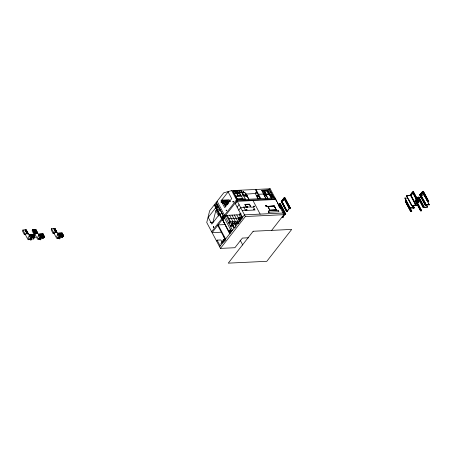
<?xml version="1.0" encoding="UTF-8"?>
<svg xmlns="http://www.w3.org/2000/svg" width="452" height="452" viewBox="0 0 452 452"><rect width="100%" height="100%" fill="white"/><g stroke="black" fill="none" stroke-linecap="round" stroke-linejoin="round"><path stroke-width="0.68" d="M230.848 232.701L229.373 232.769L222.751 219.892M242.967 191.767L243.232 191.456L243.436 191.936M255.679 193.044L256.018 192.767M256.143 192.868L255.922 193.241M33.442 234.418L32.781 234.916L30.397 235.13L29.612 236.136L26.256 229.853L22.916 230.011L22.6 231.288L24.38 234.644M26.233 229.955L25.041 230.011L26.256 232.311L27.448 232.255L26.256 229.853M42.996 233.966L42.33 234.458L39.945 234.678L39.16 235.684L35.81 229.396L32.465 229.559L32.154 230.836L33.928 234.192L35.262 234.136M35.81 231.853L37.002 231.797L35.81 229.396M62.099 233.057L61.432 233.548L59.048 233.769L58.263 234.774L54.912 228.486L51.568 228.65L51.257 229.927L53.031 233.283L54.641 233.204M54.912 228.486L53.692 228.65M212.96 222.22L215.813 210.672L217.158 210.604M237.04 193.665L237.854 195.343L240.509 195.145L239.566 193.439L236.972 193.637C236.803 196.185 242.628 196.157 239.566 193.439M243.204 191.959L243.504 191.834M411.653 205.705L415.834 204.993L411.653 205.705L406.591 195.823L410.682 195.264L416.134 205.536L416.343 205.264L411.122 195.411L409.992 195.23M406.501 195.97L410.682 195.264M416.207 200.456L421.648 210.649L420.772 210.655L415.557 200.801L417.919 197.773L423.134 207.626L427.671 206.897L426.383 204.462M416.145 200.535L421.541 210.728L420.563 210.92L415.168 200.728L417.947 197.168L423.49 207.609L427.671 206.897M28.261 233.791L27.493 232.334L26.295 232.39L27.069 233.848L28.312 233.729L24.967 233.887L24.368 234.656L25.707 234.594M29.267 235.532L30.064 234.509L33.454 234.345M29.318 235.582L30.103 234.577L33.414 234.368L35.07 237.424L31.691 237.582L30.064 234.509M29.126 239.43L30.324 237.899L31.612 237.837L31.244 235.741L29.431 235.848L27.984 237.735L29.126 239.43L30.414 239.368L31.612 237.837M33.923 234.198L34.521 233.435L37.861 233.277L36.623 233.396L34.544 229.458M33.612 234.673L30.233 234.825L29.431 235.848L30.324 237.899M30.759 238.351L31.403 239.566L30.804 240.328L30.182 239.164M30.843 239.074L33.561 238.95L34.94 237.181M39.799 234.368L37.539 237.283L38.674 238.972L39.968 238.91L41.16 237.379L40.799 235.283L38.985 235.39M38.674 238.972L39.872 237.441L41.16 237.379M41.115 236.888L40.324 237.899L40.951 239.108L40.352 239.876L39.736 238.707M43.166 234.221L39.782 234.368M40.397 238.622L43.109 238.492L44.494 236.724M53.025 233.288L53.624 232.526L56.963 232.368L55.726 232.486L53.72 228.542M57.918 234.164L58.72 233.142L62.11 232.983L63.721 236.057L60.348 236.221L58.72 233.142M62.274 233.294L58.884 233.458L56.641 236.373L57.777 238.063L58.975 236.532L60.263 236.469L59.901 234.373L58.088 234.481M60.218 235.972L59.427 236.989L60.054 238.198L59.455 238.967L58.839 237.797M60.263 236.469L59.071 238.001L57.777 238.063M59.5 237.712L62.212 237.582L63.596 235.814M271.449 230.622L283.907 214.672L270.194 188.783L231.656 190.614L223.734 192.818L209.638 210.818L206.75 222.52L220.457 248.402L234.882 247.719L242.413 238.068L248.696 237.769M216.666 203.338L215.022 205.445L221.938 218.502L223.655 216.395L221.768 212.824L220.124 214.932L222.011 218.502M215.355 205.931L217.005 203.824L217.57 204.903L215.926 207.01M215.971 207.089L217.615 204.982L218.209 206.101L216.564 208.208L215.406 205.869M220.18 209.83L219.299 210.977L217.401 207.265M224.537 204.394L227.802 204.315M224.576 204.473L227.848 204.389M236.091 192.885L235.526 191.727L237.249 191.642L237.893 192.863M218.768 214.299L219.079 214.519M237.215 191.682L235.498 191.767M221.729 212.745L220.079 214.853L216.604 208.282L218.248 206.18L221.723 212.745M236.972 193.637L237.933 195.264M235.334 196.631L236.306 196.982L235.543 197.021L235.334 196.631L236.136 196.547L236.306 196.982M213.259 226.842L213.553 226.537L213.762 226.921C213.468 227.836 213.039 226.175 213.519 227.232M226.147 210.344L226.441 210.033L226.644 210.423C226.356 211.333 225.927 209.671 226.407 210.728M232.904 201.688L233.164 202.072L233.198 201.377L233.164 202.072L233.407 201.767M213.463 227.232L213.762 226.921M226.35 210.728L226.644 210.423M223.231 215.587L221.474 217.966L223.277 215.666M211.621 231.712L236.526 199.818L275.07 197.987M275.556 198.908L237.017 200.744L212.112 232.639L221.723 232.181M229.949 233.774L222.599 219.977L224.271 217.83M222.599 219.977L224.378 217.813M225.305 216.717L226.35 215.378L239.153 214.768L239.899 213.813L241.046 213.762M275.867 199.496L237.328 201.326L235.385 203.818L242.543 217.344M246.08 194.111L255.352 193.49L258.013 198.982M237.136 207.129L239.08 204.637M246.12 195.919L246.634 196.247M246.334 196.253C245.402 195.36 246.899 196.886 246.368 195.953M246.413 196.208L246.272 195.959M247.012 196.23L246.809 195.84L247.012 196.23L246.216 196.309M239.543 221.288L229.729 221.751L228.678 223.096L239.091 222.599M238.758 210.191L240.701 207.705L246.334 207.434L244.713 204.372L249.487 204.14L251.114 207.208L253.499 207.095L255.047 210.01L242.249 210.621M229.543 223.051L230.588 221.712L227.215 215.338M216.491 240.91L217.09 240.142L220.909 239.961L222.147 242.3M248.888 199.417L246.233 193.919M243.831 206.7L244.419 207.072M231.927 222.938L232.972 221.599L229.599 215.225M238.758 223.395L232.017 223.717L230.226 226.011L233.594 225.853M238.159 223.576L232.096 223.864L230.305 226.158L233.673 226M246.368 206.677L246.606 207.022L247.752 206.971L247.549 206.581L246.368 206.677L246.606 207.022M246.747 206.66L246.99 207.005M232.034 225.717L232.786 224.763M234.317 222.825L235.362 221.486L231.989 215.112M247.549 206.581L247.719 207.016M238.323 218.988C242.73 223.881 235.995 219.152 239.577 217.604C242.611 224.051 239.498 214.508 238.419 218.915L239.82 221.135M256.708 195.411L257.889 195.315L258.092 195.699L256.911 195.801L256.742 195.366L257.03 195.744M256.815 195.411L257.504 195.332L257.674 195.767L257.307 195.433M228.825 231.548L230.921 228.87M228.876 231.644L230.565 229.486M256.911 195.801L257.256 195.693M246.154 209.982L245.984 209.547L246.752 209.508L246.956 209.897L246.154 209.982L246.498 209.869M257.329 195.739L257.126 195.349M246.216 209.886L246.057 209.592L246.752 209.508M257.889 195.315L258.092 195.699M246.538 209.965L246.368 209.53L246.572 209.92M257.6 195.716L257.064 195.445M236.707 222.712L237.752 221.373L234.373 214.999M246.956 209.897L246.713 209.558M221.785 242.17L223.593 239.859L225.621 239.758M220.723 243.961L222.22 242.046L223.989 241.961M229.373 232.769L231.141 230.622L229.469 232.769L222.695 219.971M228.102 218.689L240.905 218.079L241.65 217.124M231.102 230.723L229.424 232.87L230.825 232.803M242.639 216.988L239.594 220.813L240.549 219.593M219.582 246.747L244.487 214.853L283.031 213.022M239.645 221.135L240.713 219.774M220.457 248.402L245.363 216.508L283.907 214.672M253.86 206.225L254.103 206.564M253.685 206.632L254.482 206.547L254.278 206.157L253.515 206.197L253.685 206.632L254.448 206.592L254.278 206.157M253.306 209.242L254.312 209.547L254.103 209.157L253.306 209.242L253.549 209.587M265.55 198.807L265.849 198.422L263.533 194.044L258.516 194.287M265.923 205.965L266.64 205.931M266.895 206.417L266.527 205.344L266.968 206.168M266.985 206.304C265.691 207.208 264.77 203.66 266.075 206.112M267.612 206.383L274.387 205.948L276.358 209.954M267.759 206.474L274.347 206.05L276.212 209.864M268.544 206.372L268.793 206.717M268.375 206.779L269.934 206.66L268.375 206.779L268.205 206.344L268.409 206.733M269.697 206.315L269.9 206.705M269.674 210.276L276.302 209.751M268.776 212.005C267.748 211.66 269.674 212.807 268.742 212.05M267.776 206.457L274.387 205.948M278.658 204.779L279.641 203.75L285.11 213.999L282.692 217.09L285.042 213.949L284.641 214.225L279.421 204.372L279.76 204.355M287.591 211.508L286.608 211.7L281.212 201.507L283.992 197.948L289.579 208.129L287.043 211.287L289.647 208.186L284.494 198.456L283.963 198.558L289.184 208.406L290.325 208.061L284.929 197.863L290.325 208.061M278.675 204.993L279.641 203.75M281.212 201.507L284.184 197.936M278.635 205.377L279.624 204.101L280.296 204.067M278.551 205.818L280.285 204.146M281.878 201.558L284.302 198.456L284.879 198.428M278.573 205.869L280.387 203.682L285.788 213.875L285.579 214.141L280.195 203.875M281.935 201.564L284.929 197.863M279.15 205.298L279.765 204.27M284.777 198.332L284.167 198.287L281.602 201.581L282.082 201.547L284.093 198.97M282.455 201.524L283.263 200.49M286.608 211.7L287.15 211.417L281.856 201.422M289.184 208.406L289.647 208.186M289.517 208.395L283.992 197.948M282.946 217.514L283.155 217.242L282.065 217.519L283.048 217.322M287.071 210.253L287.489 211.7M412.224 205.394L413.557 207.931L409.924 207.892L404.913 198.004L411.8 211.084L410.653 211.429L405.258 201.236L406.065 200.196M405.613 201.163L406.58 201.23M410.1 195.422L412.642 192.168L413.309 192.134M406.427 200.23L405.619 201.259L406.224 201.196M410.111 195.349L412.586 192.343L413.156 192.315M406.003 201.163L411.591 211.35M413.326 191.789L418.705 202.242L418.914 201.971L413.326 191.789L418.914 201.971M410.162 195.445L410.732 195.417L413.518 191.778M410.789 195.428L412.761 192.908M411.122 195.411L413.094 192.891M423.592 200.208L426.083 204.914L425.106 205.106L419.71 194.914L422.682 191.343L427.959 201.688L428.626 201.654L423.23 191.462M415.168 200.728L416.326 199.479M417.173 198.394L418.14 197.157L423.586 207.457M419.71 194.914L420.868 193.665M421.716 192.58L422.682 191.343M422.795 191.942L420.1 194.987L420.789 194.914L422.857 192.264M418.84 197.089L424.072 207.547L424.281 207.276L418.84 197.089L424.281 207.276M420.433 194.97L423.428 191.269L428.824 201.462L428.615 201.733L427.677 201.812L422.462 191.959M420.586 194.908L423.428 191.269M423.275 191.733L422.665 191.688M418.428 198.162L416.405 200.75L415.834 200.773L418.258 197.671L418.778 197.547M423.371 191.829L422.795 191.857L420.377 194.959L420.948 194.931L422.97 192.349M411.8 211.084L410.653 211.429L405.258 201.236M412.038 205.705L413.286 208.061L413.54 207.79L412.145 205.626M412.586 192.343L417.829 202.242L418.083 201.976L412.687 191.784L409.845 195.422M412.535 191.97L418.083 201.976M411.439 211.135L406.173 201.1M413.286 208.061L414.371 207.784L413.1 205.389M418.721 201.982L417.936 202.168M414.371 207.784L413.829 208.073L412.546 205.558M423.134 207.626L424.083 207.474M425.106 205.106L425.648 204.824L420.354 194.823M427.677 201.812L428.078 201.535M421.106 210.638L415.812 200.637M420.326 194.863L425.648 204.824M428.038 201.761L422.49 191.349M421.648 210.649L421.394 210.92L415.998 200.728M424.01 200.716L426.191 204.835L425.982 205.101M223.943 239.939L223.723 239.622A0.61 0.401 88.8 0 0 223.152 240.317M229.401 232.447L231.051 230.56M426.179 198.631L429.259 204.863L425.761 204.666L420.609 194.936L424.247 194.981L425.535 197.417M409.924 207.892L413.557 207.931M425.761 204.666L429.4 204.711M256.199 193.157L255.849 193.207M223.921 239.967L223.328 239.763L223.22 240.52M255.713 192.789L256.182 193.117M268.867 189.151L270.194 188.783M418.433 197.727L421.157 197.355M419.015 197.784L421.061 197.501M239.577 217.604L240.899 219.751M261.697 190.416L269.799 190.032M236.113 192.834L237.735 192.755L237.193 191.733M262.499 191.778L264.307 191.767L264.928 192.947L263.16 193.032M270.562 191.473L267.81 191.524L267.087 190.162M263.205 193.106L264.968 193.027L265.595 194.202L263.827 194.287M271.285 192.834L268.573 192.964L267.85 191.603M271.324 192.914L268.612 193.038L269.386 194.501M263.866 194.366L265.635 194.281L267.77 198.321M235.548 196.128L243.668 195.739M265.838 194.671L272.172 194.366M265.968 194.761L269.358 194.603L271.24 198.151M269.386 194.659L272.098 194.529L272.663 195.592L269.951 195.722M264.414 195.546L266.256 195.456M264.454 195.62L266.375 195.53M269.991 195.795L272.703 195.665L273.177 196.563L270.465 196.693M270.505 196.773L273.217 196.643L273.731 197.614L271.019 197.744M242.826 198.773L237.266 199.038L235.803 196.275M242.871 198.852L237.311 199.117L237.65 199.761M221.463 200.163L229.141 199.795L230.113 201.632M243.006 199.112L245.3 199.004M221.073 200.66L229.317 200.264L229.955 201.485M220.977 201.982L229.898 201.558M233.198 201.377L233.345 201.773M221.017 202.061L229.938 201.637M222.407 203.168L228.514 202.875L227.186 200.366M222.446 203.247L228.554 202.954M418.123 197.507L418.789 197.473L416.247 200.728L415.58 200.761L418.253 197.761L417.919 197.773M417.829 202.242L418.705 202.242M269.731 210.152L276.449 209.841M416.343 205.264L415.196 205.615L416.134 205.536M287.122 211.457L287.698 211.429M425.62 204.863L426.191 204.835M268.985 212.395L268.398 212.022M226.362 216.073L225 216.135L232.469 230.249M223.655 216.395L216.186 202.434M284.918 214.101L285.591 214.067M284.641 214.225L285.003 214.169L279.455 203.762M239.294 218.44L240.108 219.847M34.589 229.559L35.781 229.503M210.157 222.356L212.875 222.226M54.912 230.944L56.104 230.887M35.849 231.932L37.041 231.876L37.815 233.339M54.952 231.023L56.144 230.966M231.961 224.039L237.351 223.78M234.577 223.938L236.486 223.847M225.017 224.576L218.152 224.904L225.621 239.018M43.008 233.893L39.618 234.051L38.816 235.074L39.652 234.125L41.618 234.599M58.726 233.159L62.071 233M30.996 236.125L34.222 235.972M40.55 235.667L43.776 235.515M62.879 234.605L59.653 234.757L58.969 233.464M233.916 227.576L235.492 227.503M31.73 237.503L34.951 237.345L33.454 234.678M41.279 237.046L44.505 236.893L43.002 234.226M31.403 239.566L28.058 239.724L22.916 230.011M40.951 239.108L37.606 239.266L32.465 229.559M60.054 238.198L56.709 238.357L51.568 228.65M225.61 240.08L223.746 240.17L225.011 240.159M239.876 221.062L238.379 218.915M243.385 191.925L243.012 191.704M420.609 194.936L422.705 195.055M404.913 198.004L407.71 198.162M60.721 233.69L58.754 233.215L57.754 234.498L58.048 235.051M32.064 235.051L30.103 234.577M243.187 191.512L243.464 191.834M239.52 221.559L239.701 221.847M423.168 191.541L428.615 201.733M428.293 203.038L429.259 204.863M426.609 205.225L427.575 207.05M420.75 194.784L425.903 204.513M420.688 194.722L422.97 199.033M420.021 194.75L425.417 204.942M419.897 194.902L421.484 197.903M422.123 199.1L425.298 205.095M413.128 192.354L418.371 202.253L417.394 200.405M413.806 193.637L416.089 197.942M412.478 192.049L417.874 202.242M415.478 200.564L420.874 210.762M415.36 200.722L420.755 210.914M410.585 195.417L415.738 205.146M412.913 205.4L414.179 207.796M412.817 205.598L414.06 207.948M408.614 199.236L411.105 203.942M406.591 195.823L411.744 205.553M405.512 200.965L410.908 211.163M405.455 201.044L410.851 211.237M284.732 198.061L290.133 208.253L289.461 208.282L284.065 198.089M284.675 198.134L290.116 208.327M282.082 201.547L287.235 211.282M281.523 201.349L286.918 211.542M281.404 201.502L286.8 211.694M275.019 198.371L276.607 201.372M277.24 202.569L280.415 208.57L278.641 205.581M274.104 198.016L269.833 189.947L261.657 190.337L265.929 198.405M267.008 190.162L269.307 194.501M274.268 206.146L276.228 209.847M263.618 190.326L267.85 198.315M263.544 190.332L264.262 191.693M267.85 206.361L269.81 210.056M267.703 206.27L269.765 210.157M266.013 205.846L266.268 206.338M255.962 189.461L260.838 198.665M255.295 189.49L260.166 198.694M260.07 198.699L258.906 196.501L257.092 196.586L258.256 198.784M256.973 195.45L257.126 195.739M252.99 200.581L260.154 214.107M246.967 195.823L248.849 199.23M243.594 195.744L241.995 192.727L234.029 193.106L235.628 196.123M245.504 199.388L243.696 195.976L247.137 195.812L243.752 195.897L241.04 190.772L232.921 191.156L235.633 196.281L241.362 196.01L243.21 199.496M239.221 190.936L240.176 192.733M239.148 190.942L240.097 192.738M237.283 191.032L238.311 192.823M235.526 191.727L236.17 192.942M243.95 207.547L245.492 210.468M234.899 191.145L235.848 192.942M234.82 191.145L235.769 192.942M235.729 196.275L237.577 199.767M231.656 190.614L237.017 200.744M237.328 201.326L245.363 216.508M239.899 213.813L242.283 218.322M239.153 214.768L240.905 218.079M236.763 214.886L240.136 221.26M227.26 200.36L228.588 202.875M224.853 200.473L226.181 202.988M226.226 203.061L227.17 204.846M222.525 200.586L225.78 206.733M222.446 200.592L225.791 206.909M234.78 223.847L236.046 226.249M232.39 223.96L234.294 227.559M232.006 223.977L234.125 228.124M240.153 240.108L242.752 245.018M226.35 215.378L229.729 221.751M217.113 201.247L224.508 215.214M224.068 217.322L231.543 231.435M214.242 204.925L221.638 218.887M215.813 210.672L218.695 216.112M223.74 236.577L225.35 239.617M217.734 225.441L225.203 239.549M223.593 239.859L224.367 241.317M217.09 240.142L220.18 245.984M62.19 233.311L63.608 235.984L60.297 235.972M62.11 233.317L63.523 235.989M61.918 233.322L63.427 235.989M61.822 233.328L63.235 236M61.726 233.334L63.139 236.006M61.63 233.339L63.043 236.012M61.534 233.345L62.947 236.012M61.438 233.351L62.851 236.017M61.342 233.351L62.76 236.023M61.246 233.356L62.664 236.029M61.15 233.362L62.568 236.034M61.06 233.368L62.472 236.04M60.963 233.373L62.376 236.04M60.867 233.373L62.28 236.046M60.675 233.385L62.184 236.051M60.579 233.39L61.992 236.063M60.483 233.396L61.896 236.063M60.387 233.396L61.805 236.068M60.291 233.401L61.709 236.074M60.195 233.407L61.613 236.08M60.105 233.413L61.517 236.085M60.009 233.418L62.212 237.582M59.913 233.418L61.325 236.091M59.817 233.424L61.229 236.097M59.72 233.43L61.133 236.102M59.528 233.441L61.037 236.108M59.432 233.441L60.845 236.113M59.336 233.447L60.754 236.119M59.24 233.452L60.658 236.125M59.144 233.458L60.562 236.13M59.054 233.464L60.466 236.13M54.839 228.492L56.918 232.43M54.743 228.497L56.799 232.373M54.652 228.503L56.703 232.379M54.556 228.503L56.607 232.384M54.364 228.514L56.511 232.384M54.268 228.52L56.319 232.396M54.172 228.526L56.223 232.401M54.076 228.526L56.133 232.407M53.98 228.531L56.037 232.413M53.884 228.537L55.941 232.413M53.788 228.542L55.845 232.418M42.912 234.232L44.324 236.899M42.816 234.238L44.228 236.904M42.72 234.238L44.132 236.91M42.624 234.243L44.036 236.916M42.528 234.249L43.94 236.921M42.431 234.255L43.844 236.921M42.335 234.26L43.748 236.927M42.239 234.26L43.658 236.933M42.143 234.266L43.561 236.938M42.047 234.272L43.465 236.944M41.861 234.283L43.369 236.95M41.765 234.283L43.177 236.955M41.669 234.289L43.081 236.961M41.573 234.294L42.985 236.967M41.477 234.3L42.889 236.972M41.381 234.305L42.793 236.972M41.285 234.305L42.697 236.978M41.188 234.311L42.607 236.984M41.092 234.317L42.511 236.989M40.996 234.322L42.415 236.995M40.906 234.328L43.109 238.492M40.81 234.328L42.222 237.001M40.618 234.339L42.126 237.006M40.522 234.345L41.934 237.017M40.426 234.351L41.838 237.017M40.33 234.351L41.742 237.023M40.234 234.356L41.652 237.029M40.138 234.362L41.556 237.034M40.042 234.368L41.46 237.04M39.951 234.373L41.364 237.04M38.652 235.407L38.945 235.961M34.618 229.452L36.669 233.334M34.448 229.463L36.499 233.339M34.352 229.469L36.409 233.345M34.256 229.469L36.313 233.351M34.16 229.475L36.216 233.356M34.064 229.48L36.12 233.356M33.973 229.486L36.024 233.362M33.877 229.492L35.928 233.368M33.685 229.497L35.832 233.373M33.589 229.503L35.64 233.379M33.493 229.509L35.544 233.385M33.397 229.514L35.454 233.39M33.301 229.52L35.358 233.396M33.205 229.52L35.262 233.401M33.109 229.526L35.166 233.401M33.019 229.531L35.07 233.407M32.923 229.537L34.973 233.413M32.826 229.543L34.877 233.418M32.73 229.543L34.781 233.424M32.538 229.554L34.685 233.424M33.358 234.684L34.77 237.356M33.262 234.69L34.674 237.362M33.166 234.695L34.584 237.368M33.069 234.701L34.488 237.368M32.973 234.701L34.392 237.373M32.883 234.707L34.295 237.379M32.787 234.712L34.199 237.385M32.691 234.718L34.103 237.39M32.595 234.724L34.007 237.39M32.403 234.729L33.911 237.396M32.307 234.735L33.719 237.407M32.211 234.741L33.629 237.413M32.115 234.746L33.533 237.413M32.019 234.746L33.437 237.419M31.922 234.752L33.341 237.424M31.832 234.757L33.245 237.43M31.736 234.763L33.149 237.436M31.64 234.769L33.052 237.436M31.544 234.774L32.956 237.441M31.448 234.774L32.86 237.447M31.256 234.786L33.561 238.95M31.16 234.791L32.578 237.464M31.064 234.797L32.482 237.464M30.968 234.797L32.386 237.469M30.877 234.803L32.29 237.475M30.781 234.808L32.194 237.481M30.685 234.814L32.098 237.486M30.589 234.82L32.002 237.486M30.493 234.82L31.906 237.492M30.397 234.825L31.809 237.498M29.103 235.865L29.391 236.413M25.063 229.91L27.12 233.786M222.22 242.046L222.638 243.086M58.133 234.458L58.975 236.532M39.03 235.368L39.872 237.441M215.621 207.897L208.231 217.355L211.802 224.096L219.186 214.638L215.621 207.897M228.119 191.897L221.118 200.852L224.689 207.592L231.684 198.631L228.119 191.897M235.752 196.563L235.927 196.999L235.752 196.563M247.165 206.598L247.334 207.033L247.165 206.598M239.566 218L238.611 219.226L239.566 218M240.436 219.412L239.481 220.632L240.436 219.412M253.725 209.18L253.894 209.615L253.725 209.18M268.963 206.31L269.138 206.745L268.963 206.31M269.347 206.287L269.522 206.722L269.347 206.287M253.171 231.254L228.266 263.143L266.804 261.312L291.709 229.418L253.171 231.254M241.006 190.851L233.04 191.236L233.989 193.027L241.956 192.648L241.006 190.851M249.385 204.496L245.182 204.694L246.47 207.129L250.674 206.931L249.385 204.496M278.138 210.259L268.59 210.717L269.364 212.174L278.912 211.717L278.138 210.259M239.029 218.779L239.899 220.186L239.029 218.779M42.968 233.91L39.623 234.068L41.245 237.13L44.618 236.967L42.968 233.91M242.775 193.552A1.859 1.153 38 0 0 245.543 195.055A1.859 1.153 38 0 0 244.617 192.535A1.859 1.153 38 0 0 242.775 193.552M242.713 193.625A1.859 1.153 38 0 0 245.487 195.128A1.859 1.153 38 0 0 244.555 192.614A1.859 1.153 38 0 0 242.713 193.625M265.205 192.806A1.859 1.153 38 0 0 268.025 193.812A1.859 1.153 38 0 0 266.516 191.298A1.859 1.153 38 0 0 265.205 192.806"/></g></svg>
